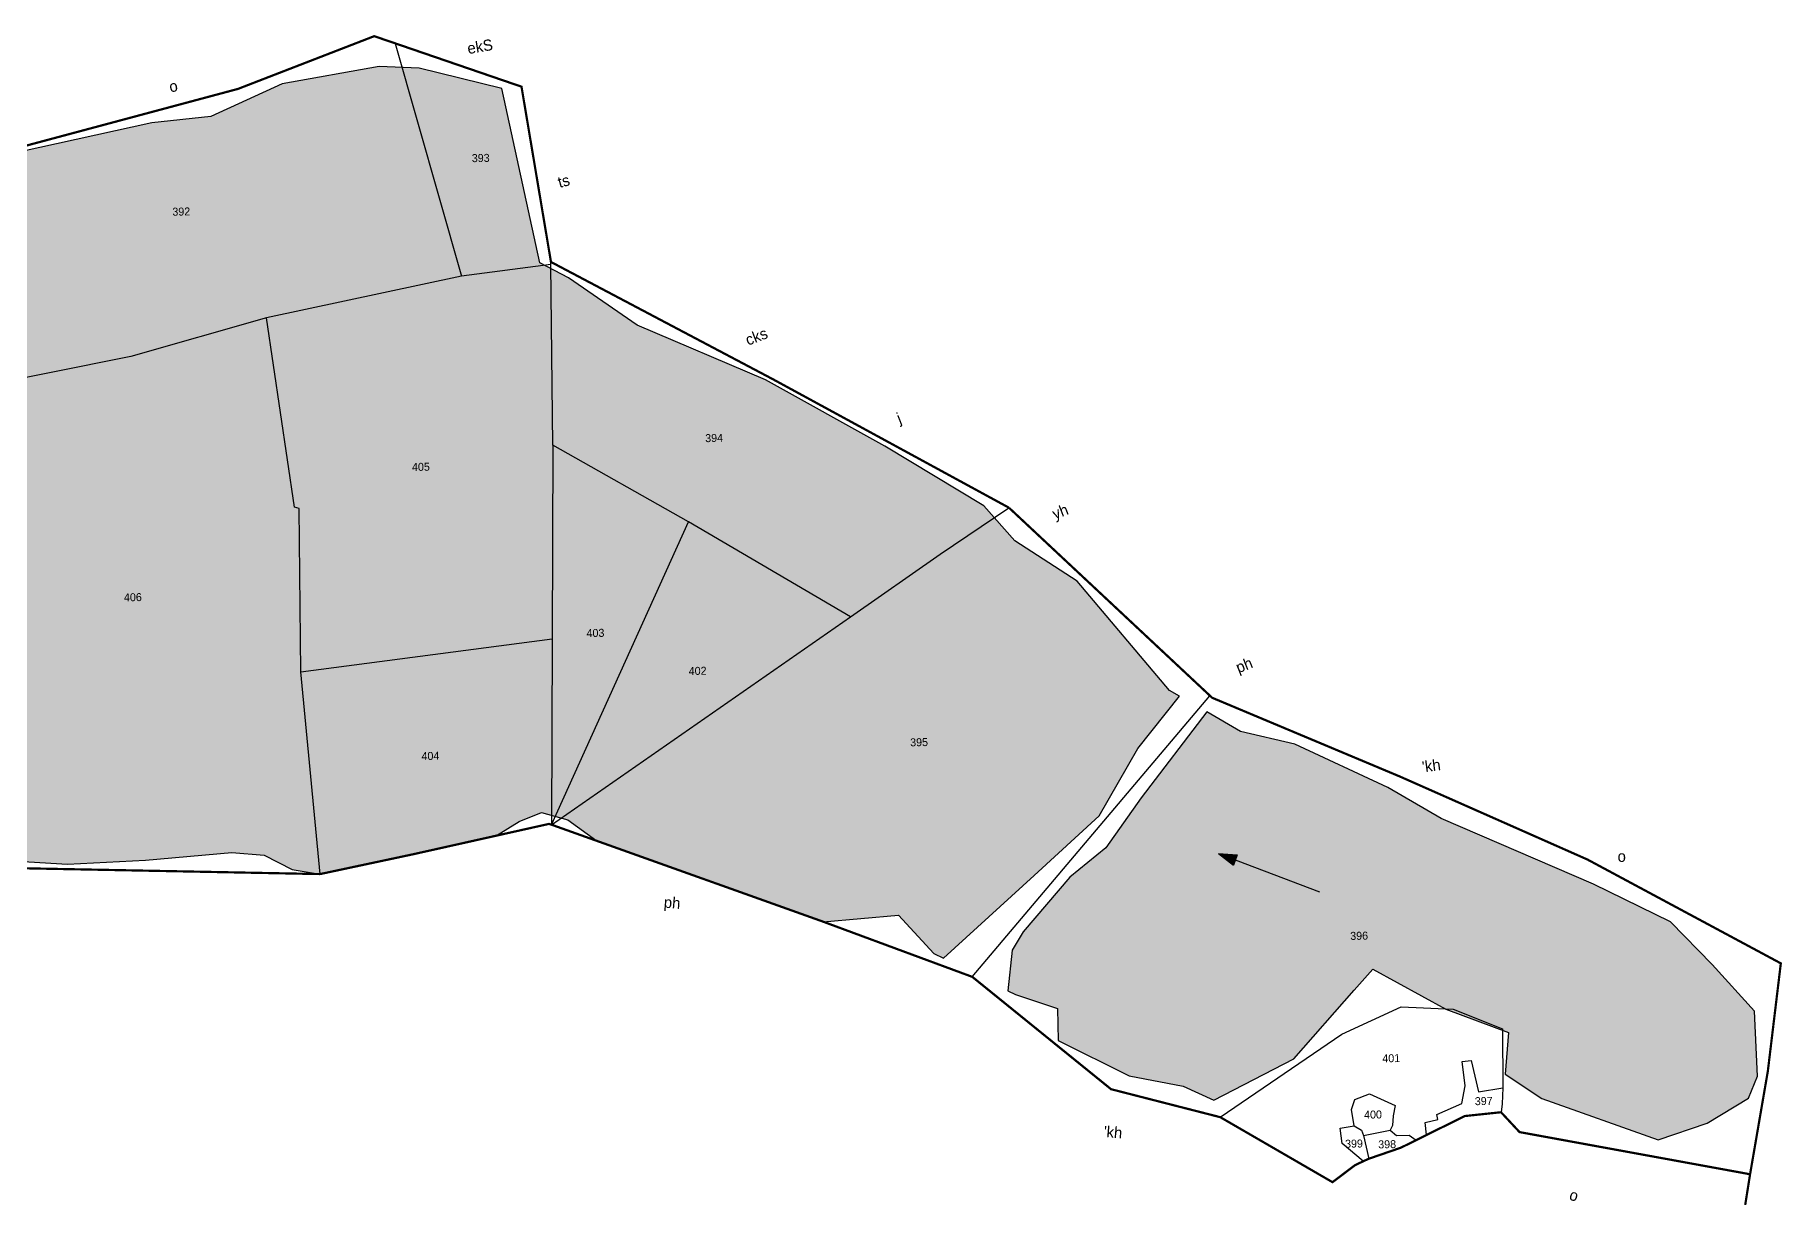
# Model space of a CAD drawing. Header units: metres. Extents: x 286538 to 291003, y 2005547 to 2009330.
# Drawn here: x 289349 to 291003, y 2007812 to 2008920 of the extents above; entities that cross this region are included whole.
import ezdxf
from ezdxf.enums import TextEntityAlignment as Align

# ---------------------------------------------------------------- set-up
doc = ezdxf.new("R2010")
doc.units = ezdxf.units.M
doc.header["$MEASUREMENT"] = 0
doc.linetypes.add('DIVIDE', pattern=[1.25, 0.5, -0.25, 0, -0.25, 0, -0.25])
for name, color, linetype in [('011', 3, 'Continuous'), ('POLY_HATCH', 12, 'Continuous'), ('POLY_PARCEL', 6, 'Continuous'), ('SYM_ARROW', 1, 'Continuous'), ('TEXT_MAPOUT', 7, 'Continuous'), ('TEXT_PARCEL', 7, 'Continuous'), ('V_BOUND_LINE', 7, 'Continuous'), ('V_DIVIDE_LINE', 7, 'DIVIDE')]:
    doc.layers.add(name, color=color, linetype=linetype)
doc.styles.add('TEXT_MAP', font='')
doc.styles.get('TEXT_MAP').set_extended_font_data('Kruti Dev 050')
pattern_1 = [(1.07642, (286319.4183, 2006131.5226), (5.160663, 5.3583067), [5.260413, -5.260413]), (91.07642, (286324.678, 2006131.6214), (-5.3583067, 5.160663), [5.260413, -5.260413])]

# ---------------------------------------------------------------- blocks, each defined once
blk = doc.blocks.new('ARROWASPECT')
h = blk.add_hatch(color=256)
h.paths.add_polyline_path([(2.85, -2.85), (3.72, -1.98), (0, 0)])
h.paths.add_polyline_path([(0, 0), (1.98, -3.72), (2.85, -2.85)])
for points in [[(0, 0), (17.15, -17.15)], [(0, 0), (1.98, -3.72)], [(0, 0), (3.72, -1.98)], [(3.72, -1.98), (1.98, -3.72)]]:
    blk.add_lwpolyline(points)
blk = doc.blocks.new('21014')
at = {"layer": 'POLY_HATCH'}
h = blk.add_hatch(dxfattribs=at)
h.set_pattern_fill('ZIGZAG', color=256, scale=42.083306, angle=1.0764, style=0)
h.set_pattern_definition(pattern_1)
h.paths.add_polyline_path([(289827.2, 2008704.8), (289791.2, 2008869.8), (289712.9, 2008888.9), (289675.1, 2008890.6), (289583.4, 2008874.1), (289515.8, 2008843.3), (289460.1, 2008837.4), (289335.3, 2008809.7), (289294.6, 2008789.2), (289256.9, 2008788.5), (289206.3, 2008770.3), (289181.1, 2008755.9), (289074.5, 2008747.3), (289069.5, 2008733), (289039.6, 2008578.2), (289030.9, 2008560.8), (288982.2, 2008573.8), (288939.1, 2008592.7), (288916.3, 2008586.5), (288882.4, 2008511.2), (288831.3, 2008475.8), (288831.6, 2008462.6), (288862.6, 2008466.8), (288886.4, 2008468.9), (288912.1, 2008455.4), (288931.3, 2008397.5), (288924.3, 2008376.1), (288873.2, 2008385.8), (288864.4, 2008374.1), (288890.6, 2008335.2), (288950.8, 2008317.5), (288971.1, 2008330.2), (289000.7, 2008329.1), (289009.6, 2008290.7), (289022.9, 2008242.5), (289006.6, 2008233.2), (288996.5, 2008201), (288967.2, 2008146.3), (288966.6, 2008136.5), (289110.6, 2008135.4), (289151.3, 2008138.3), (289181.7, 2008179), (289204.2, 2008204.1), (289247.7, 2008204.1), (289256.9, 2008196), (289296.3, 2008140.7), (289380.1, 2008135.7), (289453.9, 2008139.5), (289535.9, 2008146.8), (289566.3, 2008144.1), (289592.9, 2008130.7), (289619.3, 2008126.3), (289786.1, 2008162.7), (289807.7, 2008175.9), (289828.9, 2008184.5), (289853.7, 2008177.6), (289881.2, 2008157.7), (290095.5, 2008081.2), (290166.6, 2008087.4), (290200.1, 2008051.2), (290209.2, 2008046.6), (290295.2, 2008125.1), (290356.5, 2008181.3), (290393.1, 2008245.1), (290432.6, 2008294.7), (290423.2, 2008300.1), (290335.9, 2008403.5), (290276.9, 2008441.8), (290247.5, 2008474.9), (290153.7, 2008531.4), (290040.8, 2008594.1), (289919.4, 2008645.8), (289854.5, 2008690.5)])
h = blk.add_hatch(dxfattribs=at)
h.set_pattern_fill('ZIGZAG', color=256, scale=42.083306, angle=1.0764, style=0)
h.set_pattern_definition(pattern_1)
h.paths.add_polyline_path([(290629.7, 2008208.2), (290541.9, 2008249.2), (290490.5, 2008261.2), (290458.4, 2008279.7), (290396.4, 2008198.4), (290362.8, 2008151), (290328.9, 2008123.3), (290284.7, 2008071.6), (290274.3, 2008054.2), (290270.3, 2008015.9), (290277.5, 2008012.3), (290317.2, 2007999.1), (290317.8, 2007968.7), (290384.9, 2007935.5), (290436.1, 2007925.5), (290465.3, 2007912.2), (290541, 2007951.3), (290598, 2008016.4), (290615.7, 2008036.4), (290684.6, 2007998.3), (290744.1, 2007976.5), (290740.8, 2007937), (290775.7, 2007913.9), (290885.6, 2007874.9), (290932.1, 2007890.6), (290971.1, 2007914.3), (290979.7, 2007935), (290976.9, 2007996.4), (290936.7, 2008040.8), (290897.3, 2008081.1), (290824.4, 2008116.7), (290680.4, 2008178.8)])
for points in [[(290432.6, 2008294.7), (290423.2, 2008300.1), (290335.9, 2008403.5), (290276.9, 2008441.8), (290247.5, 2008474.9), (290153.7, 2008531.4), (290040.8, 2008594.1), (289919.4, 2008645.8), (289854.5, 2008690.5), (289827.2, 2008704.8), (289791.2, 2008869.8), (289712.9, 2008888.9), (289675.1, 2008890.6), (289583.4, 2008874.1), (289515.8, 2008843.3), (289460.1, 2008837.4), (289335.3, 2008809.7)], [(289296.3, 2008140.7), (289380.1, 2008135.7), (289453.9, 2008139.5), (289535.9, 2008146.8), (289566.3, 2008144.1), (289592.9, 2008130.7), (289619.3, 2008126.3), (289786.1, 2008162.7), (289807.7, 2008175.9), (289828.9, 2008184.5), (289853.7, 2008177.6), (289881.2, 2008157.7), (290095.5, 2008081.2), (290166.6, 2008087.4), (290200.1, 2008051.2), (290209.2, 2008046.6)], [(290209.2, 2008046.6), (290295.2, 2008125.1), (290356.5, 2008181.3), (290393.1, 2008245.1), (290432.6, 2008294.7)], [(290458.4, 2008279.7), (290396.4, 2008198.4), (290362.8, 2008151), (290328.9, 2008123.3), (290284.7, 2008071.6), (290274.3, 2008054.2), (290270.3, 2008015.9)], [(290465.3, 2007912.2), (290541, 2007951.3), (290598, 2008016.4), (290615.7, 2008036.4), (290684.6, 2007998.3), (290744.1, 2007976.5), (290740.8, 2007937), (290775.7, 2007913.9), (290885.6, 2007874.9), (290932.1, 2007890.6), (290971.1, 2007914.3), (290979.7, 2007935), (290976.9, 2007996.4), (290936.7, 2008040.8), (290897.3, 2008081.1), (290824.4, 2008116.7), (290680.4, 2008178.8), (290629.7, 2008208.2), (290541.9, 2008249.2), (290490.5, 2008261.2), (290458.4, 2008279.7)], [(290270.3, 2008015.9), (290277.5, 2008012.3), (290317.2, 2007999.1), (290317.8, 2007968.7), (290384.9, 2007935.5), (290436.1, 2007925.5), (290465.3, 2007912.2)]]:
    blk.add_lwpolyline(points, dxfattribs=at)
at = {"layer": 'POLY_PARCEL'}
for points in [[(289690.4, 2008912.5), (289753, 2008692.2)], [(289837.8, 2008703.3), (289837.8, 2008705.6)], [(289753, 2008692.2), (289568.6, 2008652.7)], [(289837.8, 2008703.3), (289753, 2008692.2)], [(289839.7, 2008532.2), (289837.8, 2008703.3)], [(289568.6, 2008652.7), (289440.1, 2008616.2), (289284.3, 2008584.8)], [(289600.9, 2008317.8), (289599.5, 2008472.4), (289595, 2008473.7), (289568.6, 2008652.7)], [(289839.7, 2008532.2), (289839, 2008348.8)], [(289967.9, 2008459.7), (289839.7, 2008532.2)], [(290121.2, 2008369.8), (290206.2, 2008429), (290271.3, 2008473)], [(289838.4, 2008173), (289967.9, 2008459.7)], [(290121.2, 2008369.8), (289967.9, 2008459.7)], [(289838.4, 2008173), (290121.2, 2008369.8)], [(289600.9, 2008317.8), (289839, 2008348.8)], [(289839, 2008348.8), (289838.4, 2008173)], [(289619.3, 2008126.3), (289600.9, 2008317.8)], [(290236.6, 2008029), (290461.5, 2008295.1)], [(290471.3, 2007896.2), (290586.2, 2007974.9), (290642.4, 2008000.8), (290691.7, 2007998.5), (290738.5, 2007979.7), (290738.6, 2007923.9)], [(290666.5, 2007879.4), (290665.1, 2007891.1), (290677.3, 2007894.1), (290676.2, 2007898.8), (290700, 2007909.1), (290702.9, 2007926), (290700.2, 2007949), (290708.6, 2007950), (290715.7, 2007920.2), (290738.6, 2007923.9)], [(290598.1, 2007888), (290595.5, 2007903.4), (290598.6, 2007912.8), (290612.6, 2007918.2), (290636.7, 2007907.4), (290635, 2007897.6), (290634.2, 2007888.2), (290632, 2007883.9)], [(290738.6, 2007923.9), (290738, 2007908.9), (290737, 2007900.9)], [(290606.6, 2007854.5), (290586.7, 2007871.3), (290584.6, 2007885.8), (290598.1, 2007888)], [(290598.1, 2007888), (290604.8, 2007883.9), (290606.7, 2007878.8)], [(290606.7, 2007878.8), (290632, 2007883.9)], [(290606.7, 2007878.8), (290611.9, 2007856.9)], [(290632, 2007883.9), (290638.2, 2007878.9), (290649.9, 2007879.1), (290656.8, 2007874.5)]]:
    blk.add_lwpolyline(points, dxfattribs=at)
at = {"layer": 'V_BOUND_LINE', "const_width": 2.1}
for points in [[(289690.4, 2008912.5), (289670.5, 2008919.3), (289541.6, 2008869.4), (289231, 2008786.2)], [(289837.8, 2008705.6), (289809.9, 2008871.5), (289690.4, 2008912.5)], [(290271.3, 2008473), (290048.1, 2008594.5), (289837.8, 2008705.6)], [(290461.5, 2008295.1), (290271.3, 2008473)], [(290737, 2007900.9), (290754.5, 2007882.1), (290972.7, 2007842.2), (290989.5, 2007939.7), (291001.8, 2008041.8), (290818.9, 2008140), (290641.3, 2008218.6), (290463.5, 2008293.2), (290461.5, 2008295.1)], [(289619.3, 2008126.3), (289707.6, 2008145.1), (289836, 2008173.8), (289838.4, 2008173)], [(289838.4, 2008173), (290095.5, 2008081.2), (290236.6, 2008029)], [(289286.6, 2008132.8), (289619.3, 2008126.3)], [(290236.6, 2008029), (290367.9, 2007922.7), (290471.3, 2007896.2)], [(290471.3, 2007896.2), (290577.5, 2007834.7), (290598.8, 2007850.8), (290606.6, 2007854.5)], [(290666.5, 2007879.4), (290702.8, 2007897.3), (290737, 2007900.9)], [(290656.8, 2007874.5), (290666.5, 2007879.4)], [(290611.9, 2007856.9), (290642.1, 2007867.3), (290656.8, 2007874.5)], [(290606.6, 2007854.5), (290611.9, 2007856.9)]]:
    blk.add_lwpolyline(points, dxfattribs=at)
at = {"layer": 'V_DIVIDE_LINE', "const_width": 2.1}
blk.add_lwpolyline([(290968.1, 2007813.2), (290972.7, 2007842.2)], dxfattribs=at)
at = {"layer": 'SYM_ARROW', "xscale": 4.208330594364702, "yscale": 4.208330594364702, "zscale": 4.208330594364702, "rotation": 24.27500870555304}
blk.add_blockref('ARROWASPECT', (290469.6, 2008145.7), dxfattribs=at)
at = {"layer": 'TEXT_MAPOUT', "style": 'TEXT_MAP'}
for s, height, rotation, p in [('ekS', 10.52, 9.7454, (289759.6, 2008902.3)), ('o', 10.5, 9.7454, (289477.5, 2008866.1)), ('ts', 10.52, 15.5755, (289846, 2008775.6)), ('cks', 10.52, 21.4281, (290024.4, 2008626.3)), ('j', 10.5, 21.4281, (290167.6, 2008552.4)), ('yh', 10.52, 21.4281, (290314.8, 2008461.7)), ('ph', 10.52, 21.4281, (290488.5, 2008316.3)), ("'kh", 10.52, 7.5662, (290663, 2008222.5)), ('o', 10.5, 1.0764, (290847.4, 2008137.8)), ('ph', 10.52, 355.1677, (289944.3, 2008094.6)), ("'kh", 10.52, 355.1677, (290360.6, 2007877.5)), ('o', 10.5, 343.1079, (290800.8, 2007818.4))]:
    blk.add_text(s, height=height, rotation=rotation, dxfattribs=at).set_placement(p)
at = {"layer": 'TEXT_PARCEL', "style": 'TEXT_MAP'}
for s, p in [('393', (289771.3, 2008804)), ('392', (289487.9, 2008753.3)), ('394', (289992.2, 2008539)), ('405', (289714.7, 2008511.7)), ('406', (289442.1, 2008388.3)), ('403', (289879.9, 2008354.5)), ('402', (289976.6, 2008318.6)), ('404', (289723.7, 2008238.1)), ('395', (290186.2, 2008251.1)), ('396', (290602.7, 2008067.9)), ('401', (290633.1, 2007952)), ('397', (290720.6, 2007911.5)), ('400', (290615.8, 2007898.7)), ('399', (290597.8, 2007871.2)), ('398', (290629.2, 2007870.6))]:
    blk.add_text(s, height=7.57, rotation=1.0764, dxfattribs=at).set_placement(p, align=Align.MIDDLE)

msp = doc.modelspace()

# ---------------------------------------------------------------- block references
at = {"layer": '011'}
msp.add_blockref('21014', (0, 0), dxfattribs=at)

doc.saveas('drawing.dxf')
